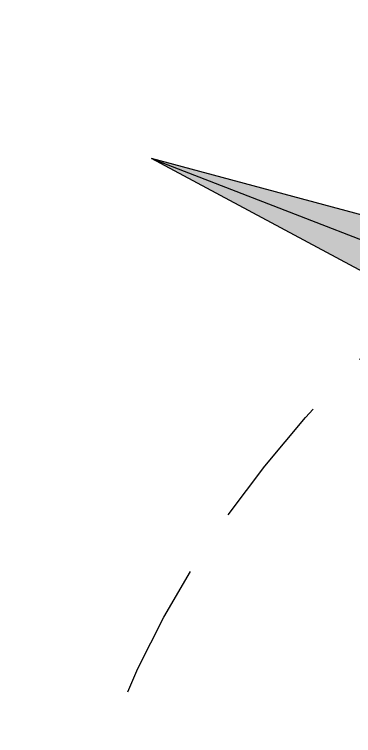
# Model space of a CAD drawing. Header units: millimetres. Extents: x 0 to 210, y 0 to 297.
# Drawn here: x 17.59 to 21.33, y 60.99 to 68.96 of the extents above; entities that cross this region are included whole.
import ezdxf

# ---------------------------------------------------------------- set-up
doc = ezdxf.new("R2010")
doc.units = ezdxf.units.MM
doc.header["$LTSCALE"] = 2
doc.linetypes.add('CACHEX2', pattern=[0.75, 0.5, -0.25])
doc.layers.add('LOGO', color=7, linetype='Continuous')

# ---------------------------------------------------------------- blocks, each defined once
blk = doc.blocks.new('A$C581E6685')
at = {"layer": 'LOGO'}
for color, points in [(40, [(-56.2481, 30.5655), (-39.8519, 24.2064), (-40.7961, 26.4076)]), (32, [(-39.8519, 24.2064), (-42.1559, 23.0023), (-56.2481, 30.5655)])]:
    blk.add_hatch(color=color, dxfattribs=at).paths.add_polyline_path(points)
at = {"layer": 'LOGO', "color": 40}
blk.add_lwpolyline([(-56.2481, 30.5655), (-39.8519, 24.2064), (-40.7961, 26.4076)], close=True, dxfattribs=at)
at = {"layer": 'LOGO', "color": 32}
blk.add_lwpolyline([(-39.8519, 24.2064), (-42.1559, 23.0023), (-56.2481, 30.5655)], close=True, dxfattribs=at)
at = {"layer": 'LOGO', "color": 32, "linetype": 'CACHEX2', "ltscale": 1.5}
blk.add_ellipse((-38.0538, 23.8138), major_axis=(-19.0311, -3.534), ratio=0.590567, dxfattribs=at)

msp = doc.modelspace()

# ---------------------------------------------------------------- block references
at = {"layer": 'LOGO'}
msp.add_blockref('A$C581E6685', (75.3525, 36.8013), dxfattribs=at)

doc.saveas('drawing.dxf')
